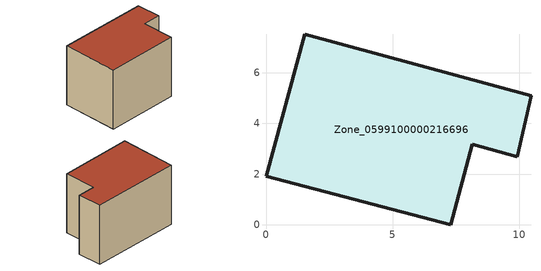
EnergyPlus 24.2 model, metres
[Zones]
Zone_0599100000216696
 floor ground (C_G): 10.46,5.1 9.91,2.69 8.14,3.17 7.28,0 0,1.91 1.53,7.52 z0
 wall outside (C_F): 10.46,5.1 1.53,7.52 0,1.91 7.28,0 8.14,3.17 9.91,2.69 10.46,5.1 z0:6.28
 roof outside (C_R): 9.91,2.69 10.46,5.1 1.53,7.52 0,1.91 7.28,0 8.14,3.17 z6.28
[BUILDING]
Pand.0599100000216696: North Axis=0; Terrain=City; Loads Convergence Tolerance Value=0.04; Temperature Convergence Tolerance Value=0.4; Solar Distribution=FullExterior; Maximum Number of Warmup Days=25; Minimum Number of Warmup Days=1
[Site:Location]
Rotterdam.The.Hague.AP_ZH_NLD Design_Conditions: Latitude=51.96; Longitude=4.45; Time Zone=1; Elevation=-4.5
[SITE:GROUNDTEMPERATURE:BUILDINGSURFACE]
18, 18, 18, 18, 18, 18, 18, 18, 18, 18, 18, 18
[MATERIAL] Thermal Absorptance=0.9; Solar Absorptance=0.7; Visible Absorptance=0.7
Name | Roughness | Thickness | Conductivity | Density | Specific Heat
G.TC.1946 | MediumSmooth | 0.15 | 1 | 540 | 1210
F.TC.1946 | Rough | 0.3 | 0.857143 | 1920 | 840
R.TC.1946 | MediumRough | 0.2 | 0.909091 | 1500 | 1000
[CONSTRUCTION]
C_G: G.TC.1946
C_F: F.TC.1946
C_R: R.TC.1946
[ZONE]
Zone_0599100000216696: Type=1; Multiplier=1; Ceiling Height=Autocalculate; Volume=Autocalculate; Floor Area=autocalculate; Part of Total Floor Area=Yes
[ZONEINFILTRATION:DESIGNFLOWRATE]
Infil_Zone_0599100000216696: Zone or ZoneList or Space or SpaceList=Zone_0599100000216696; Schedule=AlwaysOn; Design Flow Rate Calculation Method=Flow/Area; Flow Rate per Floor Area=0.003; Constant Term Coefficient=1; Temperature Term Coefficient=0; Velocity Term Coefficient=0; Velocity Squared Term Coefficient=0
[HVACTEMPLATE:ZONE:IDEALLOADSAIRSYSTEM]
Zone_0599100000216696: Maximum Heating Supply Air Temperature=50; Minimum Cooling Supply Air Temperature=13; Maximum Heating Supply Air Humidity Ratio=0.0156; Minimum Cooling Supply Air Humidity Ratio=0.0077; Heating Limit=NoLimit; Cooling Limit=NoLimit; Dehumidification Control Type=ConstantSensibleHeatRatio; Cooling Sensible Heat Ratio=0.7; Dehumidification Setpoint=60; Humidification Control Type=None; Humidification Setpoint=30; Outdoor Air Method=None; Outdoor Air Flow Rate per Person=0.00944; Outdoor Air Flow Rate per Zone Floor Area=0; Outdoor Air Flow Rate per Zone=0; Demand Controlled Ventilation Type=None; Outdoor Air Economizer Type=NoEconomizer; Heat Recovery Type=None; Sensible Heat Recovery Effectiveness=0.7; Latent Heat Recovery Effectiveness=0.65
[ZONECONTROL:THERMOSTAT]
ThermostatControl_Zone_0599100000216696: Zone or ZoneList=Zone_0599100000216696; Control Type Schedule=DualSetpointControlType; Control 1=Thermostat_Zone_0599100000216696; Temperature Difference Between Cutout And Setpoint=0
[THERMOSTATSETPOINT:DUALSETPOINT]
Thermostat_Zone_0599100000216696: Heating Setpoint Temperature Schedule=HeatingSetpoint_Zone_0599100000216696; Cooling Setpoint Temperature Schedule=CoolingSetpoint_Zone_0599100000216696
[SCHEDULE:COMPACT]
HeatingSetpoint_Zone_0599100000216696: Through: 12/31, For: AllDays, Until: 24:00, 21
CoolingSetpoint_Zone_0599100000216696: Through: 12/31, For: AllDays, Until: 24:00, 24
DualSetpointControlType: Through: 12/31, For: AllDays, Until: 24:00, 4
AlwaysOn: Through: 12/31, For: AllDays, Until: 24:00, 1
